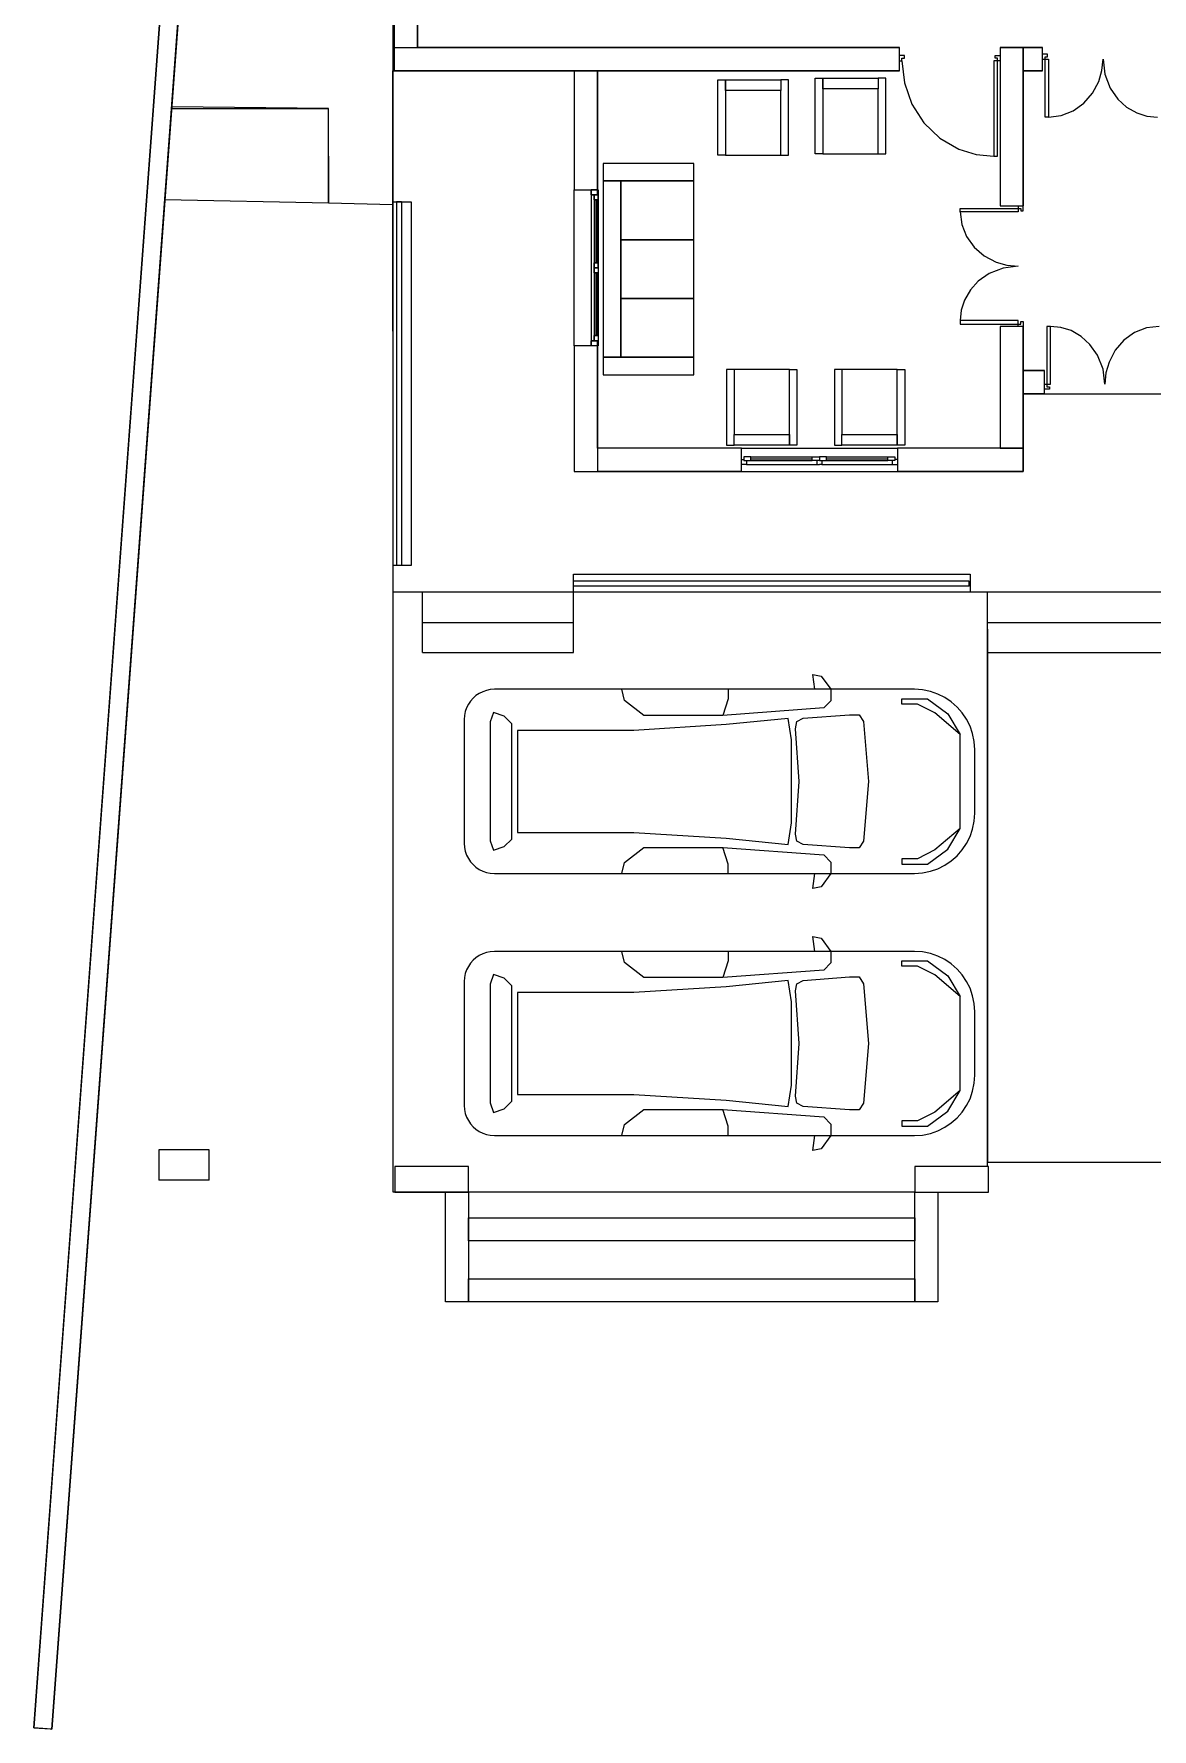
# Model space of a CAD drawing. Header units: metres. Extents: x -21 to 597, y -641 to 166.
# Drawn here: x -21.3 to 200.9, y -631.2 to -294.4 of the extents above; entities that cross this region are included whole.
import ezdxf

# ---------------------------------------------------------------- set-up
doc = ezdxf.new("R2010")
doc.units = ezdxf.units.M

msp = doc.modelspace()

# ---------------------------------------------------------------- linework, layer by layer
for p, q in [((-21.31, -630.89), (22.87, -32.43)), ((26.46, -32.7), (-17.72, -631.15)), ((49.98, -202.73), (49.98, -301.68)), ((49.98, -202.73), (50.03, -309.49)), ((50.28, -283.25), (50.28, -297.08)), ((54.88, -283.25), (54.88, -297.08)), ((50.28, -297.08), (54.88, -297.08)), ((50.28, -297.08), (150.66, -297.08)), ((50.28, -301.68), (50.28, -297.08)), ((150.66, -301.68), (150.66, -297.08)), ((151.66, -298.69), (150.66, -298.69)), ((150.66, -299.69), (151.16, -299.69)), ((151.16, -299.19), (151.66, -299.19)), ((151.16, -299.69), (151.16, -299.19)), ((151.16, -299.69), (151.67, -304.12)), ((151.66, -299.19), (151.66, -298.69)), ((169.46, -299.69), (169.46, -318.69)), ((170.16, -299.69), (169.46, -299.69)), ((169.66, -298.69), (170.66, -298.69)), ((169.66, -299.19), (169.66, -298.69)), ((170.16, -299.19), (169.66, -299.19)), ((170.16, -299.69), (170.16, -299.19)), ((170.16, -318.69), (170.16, -299.69)), ((170.66, -299.69), (170.16, -299.69)), ((170.66, -297.08), (175.26, -297.08)), ((170.66, -297.08), (170.66, -328.53)), ((175.26, -297.08), (175.26, -328.53)), ((175.26, -297.08), (179.12, -297.08)), ((175.26, -301.68), (175.26, -297.08)), ((179.12, -301.68), (179.12, -297.08)), ((180.12, -298.4), (179.12, -298.4)), ((179.12, -299.4), (179.62, -299.4)), ((179.62, -298.9), (180.12, -298.9)), ((179.62, -299.4), (179.62, -298.9)), ((179.62, -310.9), (179.62, -299.4)), ((179.62, -299.4), (180.32, -299.4)), ((180.12, -298.9), (180.12, -298.4)), ((180.32, -299.4), (180.32, -310.9)), ((190.91, -301.65), (191.12, -299.4)), ((191.12, -299.4), (191.48, -302.38)), ((49.98, -301.68), (50.28, -301.68)), ((49.98, -301.68), (50.28, -301.68)), ((50.08, -405.28), (49.98, -301.68)), ((150.66, -301.68), (50.28, -301.68)), ((86.07, -301.68), (86.07, -325.32)), ((86.07, -301.68), (90.67, -301.68)), ((90.67, -301.68), (90.67, -325.32)), ((179.12, -301.68), (175.26, -301.68)), ((190.29, -303.8), (190.91, -301.65)), ((191.48, -302.38), (192.56, -305.15)), ((114.62, -303.49), (116.12, -303.49)), ((114.62, -318.49), (114.62, -303.49)), ((116.12, -303.49), (127.12, -303.49)), ((116.12, -305.59), (116.12, -303.49)), ((116.12, -303.49), (116.12, -318.49)), ((127.12, -305.59), (116.12, -305.59)), ((127.12, -303.49), (127.12, -305.59)), ((128.62, -303.49), (127.12, -303.49)), ((127.12, -318.49), (127.12, -305.59)), ((128.62, -318.49), (128.62, -303.49)), ((133.95, -303.18), (135.45, -303.18)), ((133.95, -318.18), (133.95, -303.18)), ((135.45, -303.18), (146.45, -303.18)), ((135.45, -305.28), (135.45, -303.18)), ((135.45, -303.18), (135.45, -318.18)), ((146.45, -305.28), (135.45, -305.28)), ((146.45, -303.18), (146.45, -305.28)), ((147.95, -303.18), (146.45, -303.18)), ((146.45, -318.18), (146.45, -305.28)), ((147.95, -318.18), (147.95, -303.18)), ((151.67, -304.12), (153.16, -308.31)), ((187.33, -308.15), (189.05, -306.16)), ((189.05, -306.16), (190.29, -303.8)), ((192.56, -305.15), (194.08, -307.32)), ((6.05, -309.17), (37.15, -309.17)), ((37.2, -309.17), (6.07, -308.87)), ((37.15, -309.17), (37.2, -327.99)), ((37.2, -327.99), (37.2, -309.17)), ((50.03, -309.49), (50.03, -328.31)), ((153.16, -308.31), (155.54, -312.02)), ((182.84, -310.58), (185.22, -309.65)), ((185.22, -309.65), (187.33, -308.15)), ((194.08, -307.32), (195.82, -308.9)), ((195.82, -308.9), (197.84, -310.05)), ((155.54, -312.02), (158.7, -315.06)), ((180.32, -310.9), (179.62, -310.9)), ((180.32, -310.9), (182.84, -310.58)), ((197.84, -310.05), (199.84, -310.69)), ((199.84, -310.69), (201.92, -310.9)), ((158.7, -315.06), (162.46, -317.24)), ((116.12, -318.49), (114.62, -318.49)), ((116.12, -318.49), (127.12, -318.49)), ((127.12, -318.49), (128.62, -318.49)), ((135.45, -318.18), (133.95, -318.18)), ((135.45, -318.18), (146.45, -318.18)), ((146.45, -318.18), (147.95, -318.18)), ((162.46, -317.24), (165.89, -318.32)), ((165.89, -318.32), (169.46, -318.69)), ((169.46, -318.69), (170.16, -318.69)), ((91.79, -320.09), (91.79, -323.59)), ((109.79, -320.09), (91.79, -320.09)), ((109.79, -323.59), (109.79, -320.09)), ((86.07, -356.32), (86.07, -325.32)), ((86.07, -325.32), (90.67, -325.32)), ((89.44, -325.32), (90.84, -325.32)), ((89.44, -326.32), (89.44, -325.32)), ((89.44, -325.32), (89.44, -356.32)), ((89.83, -325.32), (89.44, -325.32)), ((89.44, -325.32), (89.44, -326.07)), ((89.44, -326.07), (89.44, -326.32)), ((90.04, -326.32), (89.44, -326.32)), ((89.44, -326.32), (90.84, -326.32)), ((89.44, -326.32), (89.44, -355.32)), ((90.47, -326.32), (89.44, -326.32)), ((90.84, -325.32), (89.83, -325.32)), ((90.04, -326.32), (90.84, -326.32)), ((90.04, -327.32), (90.04, -326.32)), ((90.04, -326.32), (90.04, -340.82)), ((90.04, -326.32), (90.84, -326.32)), ((90.25, -326.32), (90.04, -326.32)), ((90.04, -326.32), (90.04, -327.09)), ((90.84, -326.32), (90.25, -326.32)), ((90.84, -326.32), (90.47, -326.32)), ((90.67, -325.32), (90.84, -325.32)), ((90.67, -326.32), (90.67, -325.32)), ((90.84, -325.32), (90.84, -356.32)), ((90.84, -325.32), (90.84, -326.32)), ((90.84, -325.32), (90.84, -325.61)), ((90.84, -325.61), (90.84, -326.32)), ((90.84, -340.82), (90.84, -326.32)), ((90.84, -326.32), (90.84, -327.32)), ((90.84, -326.32), (90.84, -355.32)), ((90.84, -326.32), (90.84, -326.59)), ((90.84, -326.59), (90.84, -327.32)), ((91.79, -323.59), (91.79, -358.59)), ((95.29, -323.59), (91.79, -323.59)), ((91.79, -323.59), (109.79, -323.59)), ((95.29, -358.59), (95.29, -323.59)), ((95.29, -323.59), (95.29, -335.25)), ((109.79, -323.59), (95.29, -323.59)), ((109.79, -335.25), (109.79, -323.59)), ((37.2, -327.99), (4.71, -327.36)), ((50.03, -328.31), (37.2, -327.99)), ((50.08, -327.76), (53.68, -327.76)), ((50.08, -400.01), (50.08, -327.76)), ((51.72, -327.76), (50.72, -327.76)), ((50.72, -327.76), (50.72, -400.01)), ((51.72, -327.76), (51.72, -400.01)), ((53.68, -327.76), (53.68, -400.01)), ((90.04, -327.09), (90.04, -327.32)), ((90.44, -327.32), (90.04, -327.32)), ((90.04, -327.32), (90.84, -327.32)), ((90.04, -327.32), (90.04, -339.82)), ((90.64, -327.32), (90.04, -327.32)), ((90.44, -327.32), (90.64, -327.32)), ((90.44, -339.82), (90.44, -327.32)), ((90.44, -339.82), (90.44, -327.32)), ((90.44, -327.32), (90.64, -327.32)), ((90.48, -327.32), (90.44, -327.32)), ((90.44, -327.32), (90.44, -336.8)), ((90.64, -327.32), (90.48, -327.32)), ((90.64, -327.32), (90.64, -339.82)), ((90.64, -327.32), (90.64, -339.82)), ((90.84, -327.32), (90.64, -327.32)), ((90.64, -327.32), (90.64, -330.34)), ((90.84, -327.32), (90.64, -327.32)), ((90.84, -327.32), (90.84, -339.82)), ((162.76, -329.03), (174.26, -329.03)), ((162.76, -329.73), (162.76, -329.03)), ((174.26, -329.73), (162.76, -329.73)), ((162.76, -329.73), (163.08, -332.25)), ((170.66, -328.53), (175.26, -328.53)), ((174.26, -328.53), (174.26, -329.03)), ((174.26, -329.03), (174.26, -329.73)), ((174.26, -329.03), (174.76, -329.03)), ((174.76, -329.03), (174.76, -329.53)), ((174.76, -329.53), (175.26, -329.53)), ((175.26, -329.53), (175.26, -328.53)), ((90.64, -330.34), (90.64, -339.82)), ((163.08, -332.25), (164.01, -334.63)), ((95.29, -335.25), (109.79, -335.25)), ((95.29, -335.25), (95.29, -346.92)), ((109.79, -335.25), (95.29, -335.25)), ((109.79, -346.92), (109.79, -335.25)), ((164.01, -334.63), (165.51, -336.74)), ((165.51, -336.74), (167.5, -338.47)), ((90.04, -339.82), (90.44, -339.82)), ((90.04, -339.82), (90.84, -339.82)), ((90.04, -340.82), (90.04, -339.82)), ((90.23, -339.82), (90.04, -339.82)), ((90.04, -339.82), (90.04, -340.05)), ((90.04, -340.05), (90.04, -340.82)), ((90.84, -339.82), (90.23, -339.82)), ((90.44, -336.8), (90.44, -339.82)), ((90.44, -339.82), (90.64, -339.82)), ((90.64, -339.82), (90.44, -339.82)), ((90.59, -339.82), (90.44, -339.82)), ((90.64, -339.82), (90.59, -339.82)), ((90.64, -339.82), (90.84, -339.82)), ((90.84, -339.82), (90.84, -340.82)), ((90.84, -339.82), (90.84, -340.05)), ((90.84, -340.05), (90.84, -340.82)), ((167.5, -338.47), (169.86, -339.71)), ((169.86, -339.71), (172.02, -340.32)), ((90.04, -340.82), (90.84, -340.82)), ((90.04, -341.82), (90.04, -340.82)), ((90.04, -340.82), (90.04, -355.32)), ((90.25, -340.82), (90.04, -340.82)), ((90.04, -340.82), (90.04, -341.59)), ((90.04, -341.59), (90.04, -341.82)), ((90.44, -341.82), (90.04, -341.82)), ((90.04, -341.82), (90.84, -341.82)), ((90.04, -341.82), (90.04, -354.32)), ((90.64, -341.82), (90.04, -341.82)), ((90.84, -340.82), (90.25, -340.82)), ((90.44, -341.82), (90.64, -341.82)), ((90.44, -354.32), (90.44, -341.82)), ((90.44, -354.32), (90.44, -341.82)), ((90.44, -341.82), (90.64, -341.82)), ((90.48, -341.82), (90.44, -341.82)), ((90.44, -341.82), (90.44, -351.3)), ((90.64, -341.82), (90.48, -341.82)), ((90.64, -341.82), (90.64, -354.32)), ((90.64, -341.82), (90.64, -354.32)), ((90.84, -341.82), (90.64, -341.82)), ((90.64, -341.82), (90.64, -344.84)), ((90.84, -341.82), (90.64, -341.82)), ((90.84, -340.82), (90.84, -355.32)), ((90.84, -340.82), (90.84, -341.82)), ((90.84, -340.82), (90.84, -341.09)), ((90.84, -341.09), (90.84, -341.82)), ((90.84, -341.82), (90.84, -354.32)), ((166.34, -343.5), (164.76, -345.24)), ((168.51, -341.98), (166.34, -343.5)), ((171.28, -340.9), (168.51, -341.98)), ((174.26, -340.53), (171.28, -340.9)), ((172.02, -340.32), (174.26, -340.53)), ((90.64, -344.84), (90.64, -354.32)), ((164.76, -345.24), (163.61, -347.25)), ((95.29, -346.92), (109.79, -346.92)), ((95.29, -346.92), (95.29, -358.59)), ((109.79, -346.92), (95.29, -346.92)), ((109.79, -358.59), (109.79, -346.92)), ((162.97, -349.25), (162.76, -351.33)), ((163.61, -347.25), (162.97, -349.25)), ((90.44, -351.3), (90.44, -354.32)), ((162.76, -351.33), (162.76, -352.03)), ((174.26, -351.33), (162.76, -351.33)), ((162.76, -352.03), (174.26, -352.03)), ((175.26, -352.53), (170.66, -352.53)), ((170.66, -352.53), (170.66, -376.68)), ((174.26, -352.03), (174.26, -351.33)), ((174.26, -352.03), (174.76, -352.03)), ((174.26, -352.53), (174.26, -352.03)), ((174.76, -351.53), (175.26, -351.53)), ((174.76, -352.03), (174.76, -351.53)), ((175.26, -351.53), (175.26, -352.53)), ((175.26, -352.53), (175.26, -376.68)), ((179.99, -352.47), (179.99, -363.97)), ((180.69, -352.47), (179.99, -352.47)), ((180.69, -363.97), (180.69, -352.47)), ((182.77, -352.69), (180.69, -352.47)), ((184.78, -353.32), (182.77, -352.69)), ((186.79, -354.48), (184.78, -353.32)), ((199.77, -352.79), (197.39, -353.72)), ((202.29, -352.47), (199.77, -352.79)), ((90.67, -356.32), (86.07, -356.32)), ((86.07, -356.32), (86.07, -381.28)), ((89.44, -355.32), (90.04, -355.32)), ((89.44, -355.32), (90.84, -355.32)), ((89.44, -356.32), (89.44, -355.32)), ((89.8, -355.32), (89.44, -355.32)), ((89.44, -355.32), (89.44, -355.57)), ((89.44, -355.57), (89.44, -356.32)), ((90.84, -356.32), (89.44, -356.32)), ((90.44, -356.32), (89.44, -356.32)), ((90.84, -355.32), (89.8, -355.32)), ((90.04, -354.32), (90.44, -354.32)), ((90.04, -354.32), (90.84, -354.32)), ((90.04, -355.32), (90.04, -354.32)), ((90.23, -354.32), (90.04, -354.32)), ((90.04, -354.32), (90.04, -354.55)), ((90.04, -354.55), (90.04, -355.32)), ((90.04, -355.32), (90.84, -355.32)), ((90.84, -355.32), (90.04, -355.32)), ((90.63, -355.32), (90.04, -355.32)), ((90.84, -354.32), (90.23, -354.32)), ((90.44, -354.32), (90.64, -354.32)), ((90.64, -354.32), (90.44, -354.32)), ((90.59, -354.32), (90.44, -354.32)), ((90.84, -356.32), (90.44, -356.32)), ((90.64, -354.32), (90.59, -354.32)), ((90.84, -355.32), (90.63, -355.32)), ((90.64, -354.32), (90.84, -354.32)), ((90.67, -356.32), (90.67, -355.32)), ((90.67, -356.32), (90.84, -356.32)), ((90.67, -356.32), (90.67, -381.28)), ((90.84, -354.32), (90.84, -355.32)), ((90.84, -354.32), (90.84, -354.55)), ((90.84, -354.55), (90.84, -355.32)), ((90.84, -355.32), (90.84, -356.32)), ((90.84, -355.32), (90.84, -355.57)), ((90.84, -355.57), (90.84, -356.32)), ((188.53, -356.05), (186.79, -354.48)), ((190.05, -358.22), (188.53, -356.05)), ((195.28, -355.23), (193.56, -357.21)), ((197.39, -353.72), (195.28, -355.23)), ((91.79, -358.59), (95.29, -358.59)), ((91.79, -358.59), (91.79, -362.09)), ((109.79, -358.59), (91.79, -358.59)), ((95.29, -358.59), (109.79, -358.59)), ((109.79, -362.09), (109.79, -358.59)), ((191.13, -360.99), (190.05, -358.22)), ((192.32, -359.57), (191.7, -361.73)), ((193.56, -357.21), (192.32, -359.57)), ((91.79, -362.09), (109.79, -362.09)), ((116.3, -361.06), (116.3, -376.06)), ((117.8, -361.06), (116.3, -361.06)), ((117.8, -361.06), (117.8, -373.96)), ((128.8, -361.06), (117.8, -361.06)), ((128.8, -376.06), (128.8, -361.06)), ((128.8, -361.06), (130.3, -361.06)), ((130.3, -361.06), (130.3, -376.06)), ((137.75, -361.06), (137.75, -376.06)), ((139.25, -361.06), (137.75, -361.06)), ((139.25, -361.06), (139.25, -373.96)), ((150.25, -361.06), (139.25, -361.06)), ((150.25, -376.06), (150.25, -361.06)), ((150.25, -361.06), (151.75, -361.06)), ((151.75, -361.06), (151.75, -376.06)), ((175.26, -361.26), (179.49, -361.26)), ((175.26, -365.86), (175.26, -361.26)), ((179.49, -365.86), (179.49, -361.26)), ((191.49, -363.97), (191.13, -360.99)), ((191.7, -361.73), (191.49, -363.97)), ((175.26, -381.28), (175.26, -365.86)), ((175.26, -381.28), (175.26, -365.86)), ((179.49, -365.86), (175.26, -365.86)), ((179.49, -363.97), (179.99, -363.97)), ((180.49, -364.97), (179.49, -364.97)), ((179.49, -365.86), (203.49, -365.86)), ((179.49, -365.86), (203.49, -365.86)), ((179.99, -363.97), (180.69, -363.97)), ((179.99, -363.97), (179.99, -364.47)), ((179.99, -364.47), (180.49, -364.47)), ((180.49, -364.47), (180.49, -364.97)), ((90.67, -376.68), (90.67, -381.28)), ((119.26, -376.68), (90.67, -376.68)), ((116.3, -376.06), (117.8, -376.06)), ((117.8, -373.96), (128.8, -373.96)), ((117.8, -376.06), (117.8, -373.96)), ((128.8, -376.06), (117.8, -376.06)), ((119.26, -376.68), (150.26, -376.68)), ((119.26, -381.28), (119.26, -376.68)), ((128.8, -373.96), (128.8, -376.06)), ((130.3, -376.06), (128.8, -376.06)), ((137.75, -376.06), (139.25, -376.06)), ((139.25, -373.96), (150.25, -373.96)), ((139.25, -376.06), (139.25, -373.96)), ((150.25, -376.06), (139.25, -376.06)), ((150.25, -373.96), (150.25, -376.06)), ((151.75, -376.06), (150.25, -376.06)), ((175.26, -376.68), (150.26, -376.68)), ((150.26, -376.68), (150.26, -381.28)), ((170.66, -376.68), (175.26, -376.68)), ((175.26, -376.68), (175.26, -381.28)), ((119.26, -378.91), (119.76, -378.91)), ((120.26, -379.91), (119.26, -379.91)), ((119.76, -378.41), (119.76, -379.11)), ((121.16, -378.41), (119.76, -378.41)), ((119.76, -378.91), (119.76, -379.11)), ((119.76, -379.11), (121.16, -379.11)), ((119.76, -379.11), (120.26, -379.11)), ((120.26, -379.11), (120.26, -379.91)), ((120.26, -379.91), (134.26, -379.91)), ((121.16, -379.11), (121.16, -378.41)), ((121.16, -378.41), (133.36, -378.41)), ((121.16, -378.76), (133.36, -378.76)), ((121.16, -379.11), (133.36, -379.11)), ((133.36, -378.41), (134.76, -378.41)), ((133.36, -379.11), (133.36, -378.41)), ((134.76, -379.11), (133.36, -379.11)), ((134.26, -379.11), (134.26, -379.91)), ((134.76, -379.11), (134.26, -379.11)), ((134.26, -379.91), (134.76, -379.91)), ((134.76, -378.41), (134.76, -379.11)), ((136.16, -378.41), (134.76, -378.41)), ((134.76, -378.41), (134.76, -379.11)), ((134.76, -378.91), (134.76, -379.11)), ((134.76, -378.91), (134.76, -379.11)), ((134.76, -379.11), (136.16, -379.11)), ((134.76, -379.11), (135.26, -379.11)), ((135.26, -379.91), (134.76, -379.91)), ((135.26, -379.11), (135.26, -379.91)), ((135.26, -379.91), (149.26, -379.91)), ((136.16, -379.11), (136.16, -378.41)), ((136.16, -378.41), (148.36, -378.41)), ((136.16, -378.76), (148.36, -378.76)), ((136.16, -379.11), (148.36, -379.11)), ((148.36, -378.41), (149.76, -378.41)), ((148.36, -379.11), (148.36, -378.41)), ((149.76, -379.11), (148.36, -379.11)), ((149.26, -379.11), (149.26, -379.91)), ((149.76, -379.11), (149.26, -379.11)), ((149.26, -379.91), (150.26, -379.91)), ((149.76, -378.41), (149.76, -379.11)), ((149.76, -378.91), (149.76, -379.11)), ((150.26, -378.91), (149.76, -378.91)), ((86.07, -381.28), (90.67, -381.28)), ((90.67, -381.28), (175.26, -381.28)), ((90.67, -381.28), (175.26, -381.28)), ((119.26, -381.28), (90.67, -381.28)), ((119.26, -381.28), (150.26, -381.28)), ((175.26, -381.28), (150.26, -381.28)), ((50.72, -400.01), (50.08, -400.01)), ((51.72, -400.01), (50.72, -400.01)), ((53.68, -400.01), (51.72, -400.01)), ((85.92, -401.68), (164.73, -401.68)), ((85.92, -405.28), (85.92, -401.68)), ((85.92, -404.12), (85.92, -403.12)), ((164.53, -403.12), (85.92, -403.12)), ((164.53, -404.12), (85.92, -404.12)), ((164.53, -404.12), (164.53, -403.12)), ((164.73, -401.68), (164.73, -405.28)), ((50.08, -524.45), (50.08, -405.28)), ((215.23, -405.28), (50.08, -405.28)), ((55.92, -411.28), (55.92, -405.28)), ((85.92, -411.28), (85.92, -405.28)), ((164.73, -405.28), (85.92, -405.28)), ((168.08, -405.28), (168.08, -519.38)), ((168.17, -411.28), (168.17, -405.28)), ((55.92, -411.28), (85.92, -411.28)), ((55.92, -417.28), (55.92, -411.28)), ((85.92, -417.28), (85.92, -411.28)), ((168.17, -411.28), (214.17, -411.28)), ((168.17, -417.28), (168.17, -411.28)), ((168.17, -412.61), (168.17, -518.49)), ((168.17, -412.61), (168.17, -412.61)), ((55.92, -417.28), (85.92, -417.28)), ((168.17, -417.28), (214.17, -417.28)), ((133.45, -421.64), (135.12, -421.94)), ((133.89, -424.58), (133.45, -421.64)), ((135.12, -421.94), (137.06, -424.58)), ((65.02, -427.56), (64.67, -428.25)), ((65.45, -426.92), (65.02, -427.56)), ((65.95, -426.34), (65.45, -426.92)), ((66.53, -425.83), (65.95, -426.34)), ((67.17, -425.4), (66.53, -425.83)), ((67.86, -425.06), (67.17, -425.4)), ((68.6, -424.8), (67.86, -425.06)), ((69.38, -424.64), (68.6, -424.8)), ((70.2, -424.58), (69.38, -424.64)), ((153.65, -424.58), (70.2, -424.58)), ((96.03, -426.8), (95.5, -424.58)), ((99.86, -429.76), (96.03, -426.8)), ((116.65, -426.45), (115.56, -429.76)), ((116.65, -424.58), (116.65, -426.45)), ((137.06, -426.84), (135.62, -428.28)), ((137.06, -424.58), (137.06, -426.84)), ((151.17, -426.45), (156.24, -426.45)), ((151.17, -427.53), (151.17, -426.45)), ((154.27, -427.53), (151.17, -427.53)), ((155.27, -424.69), (153.65, -424.58)), ((157.69, -429.26), (154.27, -427.53)), ((156.84, -425.01), (155.27, -424.69)), ((156.24, -426.45), (160.32, -429.45)), ((158.32, -425.53), (156.84, -425.01)), ((159.7, -426.22), (158.32, -425.53)), ((160.98, -427.09), (159.7, -426.22)), ((162.13, -428.1), (160.98, -427.09)), ((64.25, -429.77), (64.2, -430.58)), ((64.2, -430.58), (64.2, -455.17)), ((64.41, -428.99), (64.25, -429.77)), ((64.67, -428.25), (64.41, -428.99)), ((70.01, -429.19), (69.37, -431.07)), ((69.37, -431.07), (69.37, -454.69)), ((72.14, -429.91), (70.01, -429.19)), ((73.63, -431.41), (72.14, -429.91)), ((115.56, -429.76), (99.86, -429.76)), ((135.62, -428.28), (115.56, -429.76)), ((128.56, -430.36), (116.22, -431.59)), ((129.25, -434.62), (128.56, -430.36)), ((130.05, -432.42), (130.27, -431)), ((130.27, -431), (131.51, -430.33)), ((131.51, -430.33), (140.73, -429.67)), ((140.73, -429.67), (142.68, -429.67)), ((142.68, -429.67), (143.53, -431)), ((143.53, -431), (144.52, -442.88)), ((162.76, -433.53), (157.69, -429.26)), ((160.32, -429.45), (162.76, -433.53)), ((163.15, -429.25), (162.13, -428.1)), ((164.01, -430.53), (163.15, -429.25)), ((164.7, -431.91), (164.01, -430.53)), ((73.63, -454.35), (73.63, -431.41)), ((74.75, -432.74), (74.75, -453.02)), ((97.88, -432.74), (74.75, -432.74)), ((116.22, -431.59), (97.88, -432.74)), ((130.75, -442.88), (130.05, -432.42)), ((162.76, -452.23), (162.76, -433.53)), ((165.22, -433.39), (164.7, -431.91)), ((165.54, -434.96), (165.22, -433.39)), ((129.25, -451.13), (129.25, -434.62)), ((165.65, -436.58), (165.54, -434.96)), ((165.65, -449.17), (165.65, -436.58)), ((130.05, -453.34), (130.75, -442.88)), ((144.52, -442.88), (143.53, -454.75)), ((128.56, -455.39), (129.25, -451.13)), ((165.22, -452.36), (165.54, -450.8)), ((165.54, -450.8), (165.65, -449.17)), ((72.14, -455.84), (73.63, -454.35)), ((74.75, -453.02), (97.88, -453.02)), ((97.88, -453.02), (116.22, -454.16)), ((116.22, -454.16), (128.56, -455.39)), ((130.27, -454.76), (130.05, -453.34)), ((162.76, -452.23), (157.69, -456.49)), ((160.32, -456.31), (162.76, -452.23)), ((164.01, -455.23), (164.7, -453.84)), ((164.7, -453.84), (165.22, -452.36)), ((64.2, -455.17), (64.25, -455.98)), ((64.25, -455.98), (64.41, -456.76)), ((64.41, -456.76), (64.67, -457.5)), ((64.67, -457.5), (65.02, -458.2)), ((69.37, -454.69), (70.01, -456.56)), ((70.01, -456.56), (72.14, -455.84)), ((96.03, -458.96), (99.86, -455.99)), ((99.86, -455.99), (115.56, -455.99)), ((115.56, -455.99), (135.62, -457.47)), ((116.65, -459.3), (115.56, -455.99)), ((131.51, -455.42), (130.27, -454.76)), ((140.73, -456.09), (131.51, -455.42)), ((135.62, -457.47), (137.06, -458.91)), ((142.68, -456.09), (140.73, -456.09)), ((143.53, -454.75), (142.68, -456.09)), ((157.69, -456.49), (154.27, -458.23)), ((156.24, -459.31), (160.32, -456.31)), ((160.98, -458.67), (162.13, -457.65)), ((162.13, -457.65), (163.15, -456.5)), ((163.15, -456.5), (164.01, -455.23)), ((65.02, -458.2), (65.45, -458.83)), ((65.45, -458.83), (65.95, -459.41)), ((65.95, -459.41), (66.53, -459.92)), ((66.53, -459.92), (67.17, -460.35)), ((67.17, -460.35), (67.86, -460.7)), ((67.86, -460.7), (68.6, -460.95)), ((68.6, -460.95), (69.38, -461.11)), ((69.38, -461.11), (70.2, -461.17)), ((70.2, -461.17), (153.65, -461.17)), ((95.5, -461.17), (96.03, -458.96)), ((116.65, -461.17), (116.65, -459.3)), ((133.45, -464.12), (133.89, -461.17)), ((137.06, -461.17), (135.12, -463.82)), ((137.06, -458.91), (137.06, -461.17)), ((151.17, -458.23), (151.17, -459.31)), ((154.27, -458.23), (151.17, -458.23)), ((151.17, -459.31), (156.24, -459.31)), ((153.65, -461.17), (155.27, -461.06)), ((155.27, -461.06), (156.84, -460.74)), ((156.84, -460.74), (158.32, -460.23)), ((158.32, -460.23), (159.7, -459.53)), ((159.7, -459.53), (160.98, -458.67)), ((135.12, -463.82), (133.45, -464.12)), ((133.45, -473.7), (135.12, -474)), ((133.89, -476.65), (133.45, -473.7)), ((135.12, -474), (137.06, -476.65)), ((66.53, -477.9), (65.95, -478.41)), ((67.17, -477.47), (66.53, -477.9)), ((67.86, -477.12), (67.17, -477.47)), ((68.6, -476.87), (67.86, -477.12)), ((69.38, -476.71), (68.6, -476.87)), ((70.2, -476.65), (69.38, -476.71)), ((153.65, -476.65), (70.2, -476.65)), ((96.03, -478.86), (95.5, -476.65)), ((116.65, -476.65), (116.65, -478.52)), ((137.06, -476.65), (137.06, -478.91)), ((155.27, -476.76), (153.65, -476.65)), ((156.84, -477.08), (155.27, -476.76)), ((158.32, -477.6), (156.84, -477.08)), ((159.7, -478.29), (158.32, -477.6)), ((64.41, -481.06), (64.25, -481.84)), ((64.67, -480.32), (64.41, -481.06)), ((65.02, -479.62), (64.67, -480.32)), ((65.45, -478.99), (65.02, -479.62)), ((65.95, -478.41), (65.45, -478.99)), ((70.01, -481.26), (69.37, -483.13)), ((72.14, -481.98), (70.01, -481.26)), ((99.86, -481.83), (96.03, -478.86)), ((116.65, -478.52), (115.56, -481.83)), ((135.62, -480.35), (115.56, -481.83)), ((137.06, -478.91), (135.62, -480.35)), ((151.17, -478.51), (156.24, -478.51)), ((151.17, -479.59), (151.17, -478.51)), ((154.27, -479.59), (151.17, -479.59)), ((157.69, -481.33), (154.27, -479.59)), ((156.24, -478.51), (160.32, -481.51)), ((162.76, -485.6), (157.69, -481.33)), ((160.98, -479.15), (159.7, -478.29)), ((160.32, -481.51), (162.76, -485.6)), ((162.13, -480.17), (160.98, -479.15)), ((163.15, -481.32), (162.13, -480.17)), ((164.01, -482.6), (163.15, -481.32)), ((64.25, -481.84), (64.2, -482.65)), ((64.2, -482.65), (64.2, -507.24)), ((69.37, -483.13), (69.37, -506.75)), ((73.63, -483.47), (72.14, -481.98)), ((73.63, -506.41), (73.63, -483.47)), ((74.75, -484.8), (74.75, -505.08)), ((97.88, -484.8), (74.75, -484.8)), ((116.22, -483.66), (97.88, -484.8)), ((115.56, -481.83), (99.86, -481.83)), ((128.56, -482.43), (116.22, -483.66)), ((129.25, -486.69), (128.56, -482.43)), ((130.05, -484.48), (130.27, -483.06)), ((130.75, -494.94), (130.05, -484.48)), ((130.27, -483.06), (131.51, -482.4)), ((131.51, -482.4), (140.73, -481.73)), ((140.73, -481.73), (142.68, -481.73)), ((142.68, -481.73), (143.53, -483.07)), ((143.53, -483.07), (144.52, -494.94)), ((164.7, -483.98), (164.01, -482.6)), ((165.22, -485.46), (164.7, -483.98)), ((129.25, -503.2), (129.25, -486.69)), ((162.76, -504.29), (162.76, -485.6)), ((165.54, -487.02), (165.22, -485.46)), ((165.65, -488.65), (165.54, -487.02)), ((165.65, -501.24), (165.65, -488.65)), ((130.05, -505.4), (130.75, -494.94)), ((144.52, -494.94), (143.53, -506.82)), ((165.54, -502.86), (165.65, -501.24)), ((74.75, -505.08), (97.88, -505.08)), ((97.88, -505.08), (116.22, -506.23)), ((128.56, -507.46), (129.25, -503.2)), ((162.76, -504.29), (157.69, -508.56)), ((160.32, -508.37), (162.76, -504.29)), ((164.7, -505.91), (165.22, -504.43)), ((165.22, -504.43), (165.54, -502.86)), ((64.2, -507.24), (64.25, -508.05)), ((64.25, -508.05), (64.41, -508.83)), ((69.37, -506.75), (70.01, -508.63)), ((70.01, -508.63), (72.14, -507.91)), ((72.14, -507.91), (73.63, -506.41)), ((96.03, -511.02), (99.86, -508.06)), ((99.86, -508.06), (115.56, -508.06)), ((115.56, -508.06), (135.62, -509.54)), ((116.65, -511.37), (115.56, -508.06)), ((116.22, -506.23), (128.56, -507.46)), ((130.27, -506.82), (130.05, -505.4)), ((131.51, -507.49), (130.27, -506.82)), ((140.73, -508.15), (131.51, -507.49)), ((142.68, -508.15), (140.73, -508.15)), ((143.53, -506.82), (142.68, -508.15)), ((156.24, -511.37), (160.32, -508.37)), ((163.15, -508.57), (164.01, -507.29)), ((164.01, -507.29), (164.7, -505.91)), ((64.41, -508.83), (64.67, -509.57)), ((64.67, -509.57), (65.02, -510.26)), ((65.02, -510.26), (65.45, -510.9)), ((65.45, -510.9), (65.95, -511.48)), ((65.95, -511.48), (66.53, -511.99)), ((95.5, -513.24), (96.03, -511.02)), ((116.65, -513.24), (116.65, -511.37)), ((135.62, -509.54), (137.06, -510.98)), ((137.06, -510.98), (137.06, -513.24)), ((151.17, -510.3), (151.17, -511.37)), ((154.27, -510.3), (151.17, -510.3)), ((151.17, -511.37), (156.24, -511.37)), ((157.69, -508.56), (154.27, -510.3)), ((158.32, -512.29), (159.7, -511.6)), ((159.7, -511.6), (160.98, -510.74)), ((160.98, -510.74), (162.13, -509.72)), ((162.13, -509.72), (163.15, -508.57)), ((66.53, -511.99), (67.17, -512.42)), ((67.17, -512.42), (67.86, -512.76)), ((67.86, -512.76), (68.6, -513.02)), ((68.6, -513.02), (69.38, -513.18)), ((69.38, -513.18), (70.2, -513.24)), ((70.2, -513.24), (153.65, -513.24)), ((133.45, -516.18), (133.89, -513.24)), ((137.06, -513.24), (135.12, -515.88)), ((153.65, -513.24), (155.27, -513.13)), ((155.27, -513.13), (156.84, -512.81)), ((156.84, -512.81), (158.32, -512.29)), ((13.53, -516.09), (3.53, -516.09)), ((3.53, -516.09), (3.53, -522.09)), ((13.53, -522.09), (13.53, -516.09)), ((135.12, -515.88), (133.45, -516.18)), ((168.17, -518.49), (319.39, -518.49)), ((50.4, -519.38), (50.4, -524.45)), ((65.05, -519.38), (50.4, -519.38)), ((65.05, -524.45), (65.05, -519.38)), ((168.36, -519.38), (153.71, -519.38)), ((153.71, -519.38), (153.71, -524.45)), ((168.36, -524.45), (168.36, -519.38)), ((13.53, -522.09), (3.53, -522.09)), ((153.71, -524.45), (50.08, -524.45)), ((50.4, -524.45), (65.05, -524.45)), ((60.45, -546.29), (60.45, -524.45)), ((65.05, -524.45), (65.05, -546.29)), ((153.71, -524.45), (168.36, -524.45)), ((153.71, -546.29), (153.71, -524.45)), ((153.71, -524.45), (153.71, -524.45)), ((158.31, -524.45), (158.31, -546.29)), ((65.05, -529.55), (153.71, -529.55)), ((65.05, -534.15), (65.05, -529.55)), ((153.71, -529.55), (153.71, -534.15)), ((153.71, -534.15), (65.05, -534.15)), ((65.05, -541.69), (153.71, -541.69)), ((65.05, -546.29), (65.05, -541.69)), ((153.71, -541.69), (153.71, -546.29)), ((65.05, -546.29), (60.45, -546.29)), ((153.71, -546.29), (65.05, -546.29)), ((158.31, -546.29), (153.71, -546.29)), ((-17.72, -631.15), (-21.31, -630.89))]:
    msp.add_line(p, q)
for points in [[(37.83, -32.47), (37.83, -29.7), (37.83, -28.87), (34.56, -28.87), (26.75, -28.87), (28.08, -10.84), (28.96, 1.13), (26.8, 3.46), (25.62, 4.73), (23.84, -19.29), (22.87, -32.43), (-16.79, -569.59), (-21.31, -630.89), (-18.09, -631.13), (-17.72, -631.15), (21.94, -93.99), (26.46, -32.7), (26.48, -32.47), (34.5, -32.47)], [(50.28, -289.4), (50.28, -297.08), (50.28, -298.93), (50.28, -301.68), (86.07, -301.68), (86.07, -314.8), (86.07, -325.32), (87.37, -325.32), (90.67, -325.32), (90.67, -314.8), (90.67, -301.68), (106, -301.68), (150.66, -301.68), (150.66, -299.13), (150.66, -297.08), (106, -297.08), (54.88, -297.08), (54.88, -289.4), (54.88, -283.25), (52.33, -283.25), (50.28, -283.25)], [(179.12, -299.13), (179.12, -297.08), (177.4, -297.08), (175.26, -297.08), (172.51, -297.08), (170.66, -297.08), (170.66, -314.54), (170.66, -328.53), (173.21, -328.53), (175.26, -328.53), (175.26, -314.54), (175.26, -301.68), (177.4, -301.68), (179.12, -301.68)], [(170.66, -352.53), (170.66, -363.27), (170.66, -376.68), (161.38, -376.68), (150.26, -376.68), (150.26, -377.97), (150.26, -381.28), (161.38, -381.28), (175.26, -381.28), (175.26, -378.53), (175.26, -376.68), (175.26, -365.86), (177.61, -365.86), (179.49, -365.86), (179.49, -363.3), (179.49, -361.26), (177.61, -361.26), (175.26, -361.26), (175.26, -352.53), (172.71, -352.53)], [(119.26, -379.99), (119.26, -376.68), (106.54, -376.68), (90.67, -376.68), (90.67, -367.42), (90.67, -356.32), (89.38, -356.32), (86.07, -356.32), (86.07, -367.42), (86.07, -381.28), (87.92, -381.28), (90.67, -381.28), (106.54, -381.28), (119.26, -381.28)]]:
    msp.add_lwpolyline(points, close=True)

doc.saveas('drawing.dxf')
